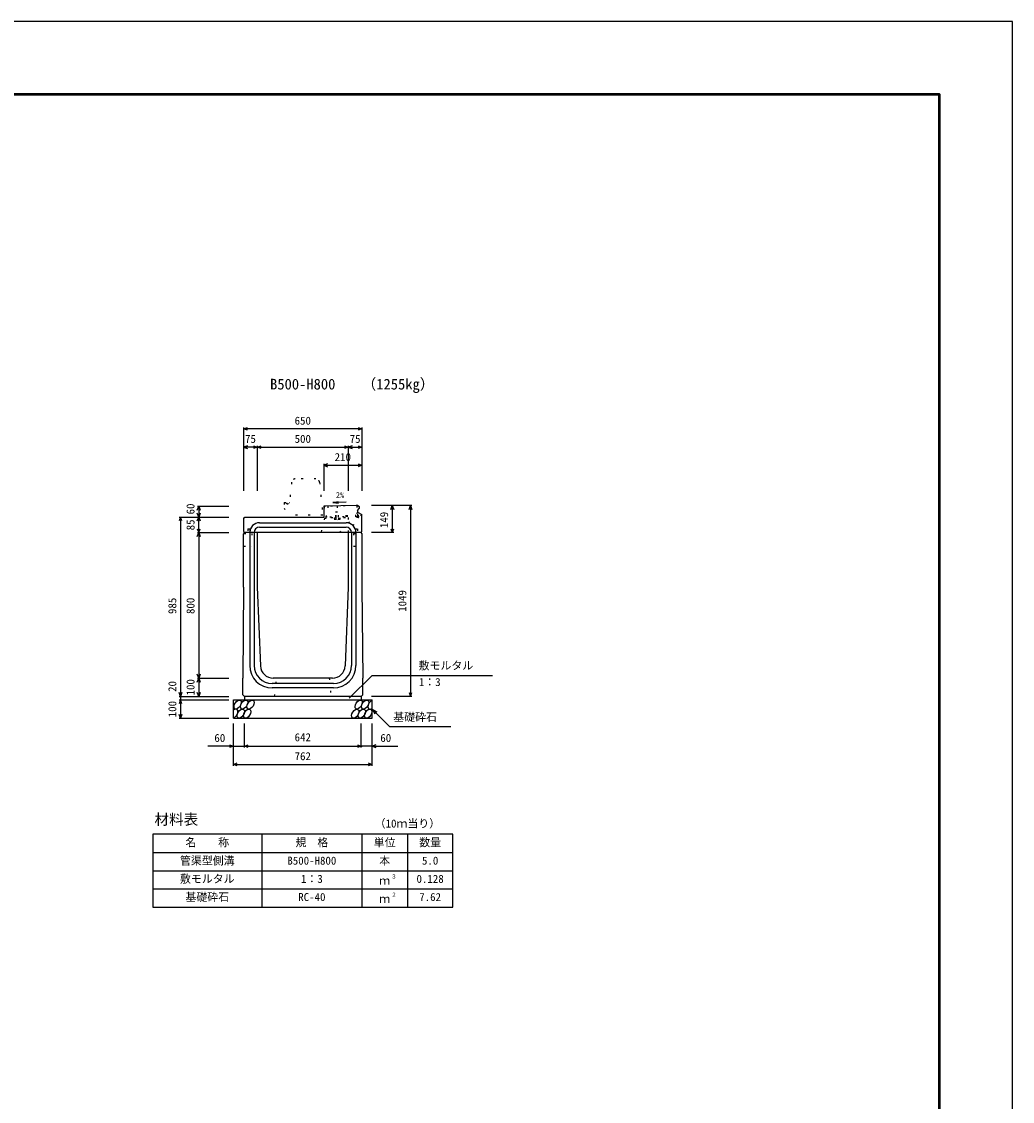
# Model space of a CAD drawing. Units: millimetres, scale not verified. Extents: x -12600 to 12600, y -5940 to 5940.
# Drawn here: x 7154 to 12600, y 5 to 5940 of the extents above; entities that cross this region are included whole.
import ezdxf
from ezdxf.enums import TextEntityAlignment as Align

# ---------------------------------------------------------------- set-up
doc = ezdxf.new("R2010")
doc.units = ezdxf.units.MM
doc.header["$LTSCALE"] = 40
doc.linetypes.add('DOTTED', pattern=[1.75, 0.25, -1.5])
for name, color, linetype, lineweight in [('0-0_DIM', 7, 'Continuous', 25), ('0-1_Defpoints', 5, 'Continuous', 25), ('0-2_HATCH', 6, 'Continuous', 25), ('0-3_HYO', 3, 'Continuous', 25), ('0-4_HYO2', 4, 'Continuous', 25), ('0-5_OUTLINE', 3, 'Continuous', 25), ('0-6_OUTLINE2', 4, 'DOTTED', 25), ('0-7_TXT', 7, 'Continuous', 25), ('0-8_WAKU', 3, 'Continuous', 25)]:
    doc.layers.add(name, color=color, linetype=linetype, lineweight=lineweight)
doc.styles.add('ＭＳ ゴシック', font='')
doc.styles.get('ＭＳ ゴシック').set_extended_font_data('MS Gothic')

msp = doc.modelspace()

# ---------------------------------------------------------------- linework, layer by layer
at = {"layer": '0-0_DIM'}
for p, q in [((8375, 3708.96), (8375, 3361.46)), ((9025, 3701.46), (8375, 3701.46)), ((9025, 3708.96), (9025, 3361.46)), ((8450, 3601.46), (8375, 3601.46)), ((8450, 3608.96), (8450, 3361.46)), ((8450, 3601.46), (8950, 3601.46)), ((8950, 3608.96), (8950, 3361.46)), ((8950, 3601.46), (9025, 3601.46)), ((8815, 3508.96), (8815, 3361.46)), ((8815, 3501.46), (9025, 3501.46)), ((8120.5, 3276.46), (8293, 3276.46)), ((8128, 3276.46), (8128, 3216.46)), ((9299.5, 3280.46), (9077, 3280.46)), ((9192, 3280.46), (9192, 3131.46)), ((9292, 3280.46), (9292, 2231.46)), ((8020.5, 3216.46), (8293, 3216.46)), ((8028, 3216.46), (8028, 2231.46)), ((8128, 3131.46), (8128, 3216.46)), ((8120.5, 3131.46), (8293, 3131.46)), ((8128, 3131.46), (8128, 2331.46)), ((9199.5, 3131.46), (9077, 3131.46)), ((8120.5, 2331.46), (8293, 2331.46)), ((8128, 2331.46), (8128, 2231.46)), ((8954.77, 2220.65), (9081, 2346.89)), ((9081, 2346.89), (9742.46, 2346.89)), ((8020.5, 2231.46), (8293, 2231.46)), ((8020.5, 2211.46), (8293, 2211.46)), ((8028, 2231.46), (8028, 2211.46)), ((8028, 2211.46), (8028, 2111.46)), ((9299.5, 2231.46), (9077, 2231.46)), ((9081, 2161.46), (9176.76, 2065.71)), ((9081, 2161.46), (9106.98, 2146.46)), ((9081, 2161.46), (9096, 2135.48)), ((8020.5, 2111.46), (8293, 2111.46)), ((8319, 1850.1), (8319, 2081.46)), ((8379, 1950.1), (8379, 2081.46)), ((9021, 1950.1), (9021, 2081.46)), ((9081, 1850.1), (9081, 2081.46)), ((9176.76, 2065.71), (9514.31, 2065.71)), ((8319, 1957.6), (8177.21, 1957.6)), ((8319, 1957.6), (8379, 1957.6)), ((8384, 1957.6), (9026, 1957.6)), ((9081, 1957.6), (9021, 1957.6)), ((9081, 1957.6), (9222.79, 1957.6)), ((8319, 1857.6), (9081, 1857.6))]:
    msp.add_line(p, q, dxfattribs=at)
for points in [[(8396.14, 3693.77), (8375, 3701.46), (8396.14, 3709.16)], [(9003.86, 3709.16), (9025, 3701.46), (9003.86, 3693.77)], [(8396.14, 3609.16), (8375, 3601.46), (8396.14, 3593.77)], [(8428.86, 3609.16), (8450, 3601.46), (8428.86, 3593.77)], [(8471.14, 3593.77), (8450, 3601.46), (8471.14, 3609.16)], [(8928.86, 3609.16), (8950, 3601.46), (8928.86, 3593.77)], [(8971.14, 3609.16), (8950, 3601.46), (8971.14, 3593.77)], [(9003.86, 3609.16), (9025, 3601.46), (9003.86, 3593.77)], [(8836.14, 3509.16), (8815, 3501.46), (8836.14, 3493.77)], [(9003.86, 3509.16), (9025, 3501.46), (9003.86, 3493.77)], [(8120.3, 3255.32), (8128, 3276.46), (8135.7, 3255.32)], [(9184.3, 3259.32), (9192, 3280.46), (9199.7, 3259.32)], [(9284.3, 3259.32), (9292, 3280.46), (9299.7, 3259.32)], [(8035.7, 3195.32), (8028, 3216.46), (8020.3, 3195.32)], [(8135.7, 3237.61), (8128, 3216.46), (8120.3, 3237.61)], [(8120.3, 3195.32), (8128, 3216.46), (8135.7, 3195.32)], [(8120.3, 3152.61), (8128, 3131.46), (8135.7, 3152.61)], [(9184.3, 3152.61), (9192, 3131.46), (9199.7, 3152.61)], [(8120.3, 3110.32), (8128, 3131.46), (8135.7, 3110.32)], [(8135.7, 2352.61), (8128, 2331.46), (8120.3, 2352.61)], [(8120.3, 2310.32), (8128, 2331.46), (8135.7, 2310.32)], [(8035.7, 2252.61), (8028, 2231.46), (8020.3, 2252.61)], [(8035.7, 2190.32), (8028, 2211.46), (8020.3, 2190.32)], [(8135.7, 2252.61), (8128, 2231.46), (8120.3, 2252.61)], [(9284.3, 2252.61), (9292, 2231.46), (9299.7, 2252.61)], [(8035.7, 2132.61), (8028, 2111.46), (8020.3, 2132.61)], [(8297.86, 1965.29), (8319, 1957.6), (8297.86, 1949.9)], [(8400.14, 1949.9), (8379, 1957.6), (8400.14, 1965.29)], [(8999.86, 1965.29), (9021, 1957.6), (8999.86, 1949.9)], [(9102.14, 1965.29), (9081, 1957.6), (9102.14, 1949.9)], [(8340.14, 1849.9), (8319, 1857.6), (8340.14, 1865.29)], [(9059.86, 1865.29), (9081, 1857.6), (9059.86, 1849.9)]]:
    msp.add_lwpolyline(points, dxfattribs=at)
at = {"layer": '0-1_Defpoints'}
msp.add_lwpolyline([(-4200, -5940), (12600, -5940), (12600, 5940), (-4200, 5940)], close=True, dxfattribs=at)
at = {"layer": '0-2_HATCH', "linetype": 'DOTTED'}
for p, q in [((9002.46, 3280.32), (8826, 3276.69)), ((8828.35, 3211.22), (8827, 3276.71)), ((8831.25, 3215.78), (8830, 3276.77)), ((8837, 3276.91), (8838.25, 3215.92)), ((8883.24, 3216.85), (8881.99, 3277.84)), ((8888.98, 3277.98), (8890.24, 3217)), ((8939.23, 3218.01), (8937.97, 3278.99)), ((8946.23, 3218.15), (8944.97, 3279.14)), ((8991.22, 3219.08), (8989.96, 3280.07)), ((8996.96, 3280.21), (8998.22, 3219.22)), ((9001.46, 3280.3), (9005.96, 3280.4)), ((9002.63, 3223.81), (9001.46, 3280.3)), ((9007.25, 3217.91), (9005.96, 3280.4)), ((8998.22, 3219.22), (8828.26, 3215.72)), ((9004.31, 3214.85), (8828.35, 3211.22)), ((8882.04, 3212.33), (8882.24, 3202.33)), ((8895.89, 3212.61), (8896.1, 3202.61)), ((8896.87, 3217.13), (8896.27, 3246.13))]:
    msp.add_line(p, q, dxfattribs=at)
for points in [[(8826, 3276.69), (8818, 3276.52), (8819.34, 3211.53), (8828.34, 3211.72)], [(8880.87, 3216.8), (8880.28, 3245.8), (8896.27, 3246.13)]]:
    msp.add_lwpolyline(points, dxfattribs=at)
msp.add_lwpolyline([(8875.11, 3212.18), (8902.82, 3212.76), (8903.03, 3202.76), (8875.32, 3202.19)], close=True, dxfattribs=at)
for centre, radius in [((8998.13, 3223.72), 4.5), ((9004.25, 3217.85), 3)]:
    msp.add_arc(centre, radius, 271.18119, 1.18119, dxfattribs=at)
at = {"layer": '0-2_HATCH'}
for centre in [(8341.89, 2186.46), (8377.37, 2186.46), (8412.84, 2186.46), (9007.05, 2186.46), (9042.52, 2186.46), (8358.77, 2136.46), (8394.25, 2136.46), (8988.45, 2136.46), (9023.93, 2136.46), (9059.41, 2136.46)]:
    msp.add_ellipse(centre, major_axis=(14.54, 23.54), ratio=0.5792, dxfattribs=at)
for centre, start_param, end_param in [((9078, 2186.46), 0.6666252, 4.1103269), ((8323.3, 2136.46), 3.7419964, 7.318141)]:
    msp.add_ellipse(centre, major_axis=(14.54, 23.54), ratio=0.5792, start_param=start_param, end_param=end_param, dxfattribs=at)
at = {"layer": '0-3_HYO'}
for p, q in [((8475, 1473.36), (8475, 1073.36)), ((9025, 1473.36), (9025, 1073.36)), ((9275, 1473.36), (9275, 1073.36)), ((7875, 1373.36), (9525, 1373.36))]:
    msp.add_line(p, q, dxfattribs=at)
msp.add_lwpolyline([(7875, 1073.36), (9525, 1073.36), (9525, 1473.36), (7875, 1473.36)], close=True, dxfattribs=at)
at = {"layer": '0-4_HYO2'}
for p, q in [((7875, 1273.36), (9525, 1273.36)), ((7875, 1173.36), (9525, 1173.36))]:
    msp.add_line(p, q, dxfattribs=at)
at = {"layer": '0-5_OUTLINE', "linetype": 'DOTTED'}
for p, q in [((8638.19, 3408.41), (8627, 3296.46)), ((8771.9, 3426.46), (8658.1, 3426.46)), ((8791.8, 3408.45), (8810, 3226.46)), ((8597, 3296.46), (8597, 3266.46)), ((8597, 3296.46), (8605, 3296.46)), ((8597, 3266.46), (8620, 3226.46)), ((8810, 3226.46), (8620, 3226.46))]:
    msp.add_line(p, q, dxfattribs=at)
at = {"layer": '0-5_OUTLINE'}
for p, q in [((9003, 3280.34), (8815, 3276.46)), ((8815, 3276.46), (8815, 3216.46)), ((9003, 3280.34), (9009, 3274.46)), ((9009, 3274.46), (9009, 3263.46)), ((8375, 3210.46), (8381, 3216.46)), ((8375, 3210.46), (8375, 3137.46)), ((8381, 3216.46), (8815, 3216.46)), ((9000, 3253.46), (9009, 3263.46)), ((9000, 3253.46), (9000, 3243.46)), ((9000, 3243.46), (9025, 3230.46)), ((9025, 3137.46), (9025, 3230.46)), ((8375, 3137.46), (8381, 3131.46)), ((9019, 3131.46), (8381, 3131.46)), ((8450, 3131.46), (8450, 2831.46)), ((8950, 3131.46), (8950, 2831.46)), ((9019, 3131.46), (9025, 3137.46)), ((8375, 2831.46), (8370, 2331.46)), ((8450, 2831.46), (8467.31, 2398.67)), ((8950, 2831.46), (8932.69, 2398.67)), ((9025, 2831.46), (9030, 2331.46)), ((8370, 2240.46), (8370, 2331.46)), ((8862.74, 2331.46), (8537.26, 2331.46)), ((9030, 2240.46), (9030, 2331.46)), ((8319, 2211.46), (9081, 2211.46)), ((8319, 2111.46), (8319, 2211.46)), ((8370, 2240.46), (8379, 2231.46)), ((9021, 2231.46), (8379, 2231.46)), ((8379, 2231.46), (8379, 2211.46)), ((9021, 2231.46), (9030, 2240.46)), ((9021, 2231.46), (9021, 2211.46)), ((9081, 2111.46), (9081, 2211.46)), ((8319, 2111.46), (9081, 2111.46))]:
    msp.add_line(p, q, dxfattribs=at)
at = {"layer": '0-5_OUTLINE', "linetype": 'DOTTED'}
msp.add_lwpolyline([(8605, 3296.46), (8615, 3286.46), (8625, 3296.46), (8627, 3296.46)], dxfattribs=at)
at = {"layer": '0-5_OUTLINE'}
for points in [[(8375, 2831.46), (8375, 3125.46), (8381, 3131.46)], [(9019, 3131.46), (9025, 3125.46), (9025, 2831.46)]]:
    msp.add_lwpolyline(points, dxfattribs=at)
at = {"layer": '0-5_OUTLINE', "linetype": 'DOTTED'}
for centre, start, end in [((8658.1, 3406.46), 90, 174.40835), ((8771.9, 3406.46), 4.08463, 90)]:
    msp.add_arc(centre, 20, start, end, dxfattribs=at)
at = {"layer": '0-5_OUTLINE'}
for centre, start, end in [((8537.26, 2401.46), 182.29061, 270.36797), ((8862.74, 2401.46), 270, 357.70939)]:
    msp.add_arc(centre, 70, start, end, dxfattribs=at)
at = {"layer": '0-6_OUTLINE2'}
for p, q in [((8819.33, 3212.04), (8800, 3131.46)), ((8902.91, 3131.46), (9001.46, 3242.7)), ((9023.39, 3231.3), (8945.93, 3131.46)), ((8950, 3213.73), (8950, 3131.46)), ((8398.5, 3151.96), (8410.5, 3151.96)), ((8398.5, 3151.96), (8398.5, 3126.96)), ((8410.5, 3151.96), (8410.5, 3126.96)), ((8989.5, 3151.96), (9001.5, 3151.96)), ((8989.5, 3151.96), (8989.5, 3126.96)), ((9001.5, 3151.96), (9001.5, 3126.96)), ((8376.5, 3126.96), (8420, 3126.96)), ((8420, 3126.96), (8420, 3056.46)), ((8979.45, 3126.96), (9023.5, 3126.96)), ((8979.45, 3126.96), (8979.45, 3056.46)), ((8375, 3056.46), (8420, 3056.46)), ((8979.45, 3056.46), (9024.45, 3056.46)), ((8545, 2231.46), (8555, 2331.46)), ((8845, 2331.46), (8855, 2231.46))]:
    msp.add_line(p, q, dxfattribs=at)
at = {"layer": '0-6_OUTLINE2', "linetype": 'Continuous'}
for p, q in [((8462, 3185.46), (8938, 3185.46)), ((8462, 3161.46), (8938, 3161.46)), ((8408, 3131.46), (8408, 2401.46)), ((8432, 3131.46), (8432, 2401.46)), ((8968, 3131.46), (8968, 2401.46)), ((8992, 3131.46), (8992, 2401.46)), ((8868, 2301.46), (8532, 2301.46)), ((8868, 2277.46), (8532, 2277.46))]:
    msp.add_line(p, q, dxfattribs=at)
for centre, radius, start, end in [((8462, 3131.46), 54, 90, 180), ((8462, 3131.46), 30, 90, 180), ((8938, 3131.46), 54, 0, 90), ((8938, 3131.46), 30, 0, 90), ((8532, 2401.46), 124, 180, 270), ((8532, 2401.46), 100, 180, 270), ((8868, 2401.46), 100, 270, 0), ((8868, 2401.46), 124, 270, 0)]:
    msp.add_arc(centre, radius, start, end, dxfattribs=at)
at = {"layer": '0-7_TXT'}
msp.add_line((8865.75, 3297.51), (8895.4, 3292.91), dxfattribs=at)
msp.add_lwpolyline([(8938.49, 3299.01), (8865.75, 3297.51), (8895.19, 3303.33)], dxfattribs=at)
at = {"layer": '0-8_WAKU', "lineweight": 50}
msp.add_lwpolyline([(-3800, -5540), (12200, -5540), (12200, 5540), (-3800, 5540)], close=True, dxfattribs=at)

# ---------------------------------------------------------------- texts
at = {"layer": '0-0_DIM', "style": 'ＭＳ ゴシック'}
for s, p in [('650', (8655, 3711.46)), ('75', (8382.5, 3611.46)), ('500', (8655, 3611.46)), ('75', (8957.5, 3611.46)), ('210', (8875, 3511.46)), ('敷モルタル', (9336.6, 2365.62)), ('1：3', (9337.6, 2274.93)), ('基礎砕石', (9197.32, 2082.88)), ('60', (8214, 1967.6)), ('642', (8655, 1971.46)), ('60', (9126, 1967.6)), ('762', (8655, 1867.6))]:
    msp.add_text(s, height=43.99, dxfattribs=at).set_placement(p, align=Align.BOTTOM_LEFT)
for s, p in [('60', (8118, 3231.46)), ('149', (9182, 3155.96)), ('85', (8118, 3143.96)), ('1049', (9282, 2695.96)), ('985', (8018, 2683.96)), ('800', (8118, 2683.96)), ('100', (8118, 2236.46)), ('20', (8018, 2255.78)), ('100', (8018, 2116.46))]:
    msp.add_text(s, height=43.99, rotation=90, dxfattribs=at).set_placement(p, align=Align.BOTTOM_LEFT)
at = {"layer": '0-7_TXT', "style": 'ＭＳ ゴシック'}
for s, height, p in [('B500-H800', 58.65, (8520, 3900.44)), ('（1255kg）', 58.65, (9023.7, 3900.44)), ('2%', 32.99, (8882.05, 3311.09)), ('材料表', 58.65, (7885, 1508.36)), ('（10ｍ当り）', 43.99, (9095, 1497.36)), ('名\u3000\u3000称', 43.99, (8055, 1393.36)), ('規\u3000格', 43.99, (8660, 1393.36)), ('単位', 43.99, (9090, 1393.36)), ('数量', 43.99, (9340, 1393.36)), ('管渠型側溝', 43.99, (8025, 1293.36)), ('B500-H800', 43.99, (8615, 1293.36)), ('本', 43.99, (9120, 1293.36)), ('5.0', 43.99, (9355, 1293.36)), ('敷モルタル', 43.99, (8025, 1193.36)), ('1：3', 43.99, (8690, 1193.36)), ('３', 21.99, (9185.54, 1223.73)), ('0.128', 43.99, (9325, 1193.36)), ('ｍ', 43.99, (9120, 1183.36)), ('基礎砕石', 43.99, (8055, 1093.36)), ('RC-40', 43.99, (8675, 1093.36)), ('ｍ', 43.99, (9120, 1083.36)), ('２', 21.99, (9185.54, 1123.73)), ('7.62', 43.99, (9340, 1093.36))]:
    msp.add_text(s, height=height, dxfattribs=at).set_placement(p, align=Align.BOTTOM_LEFT)

doc.saveas('drawing.dxf')
